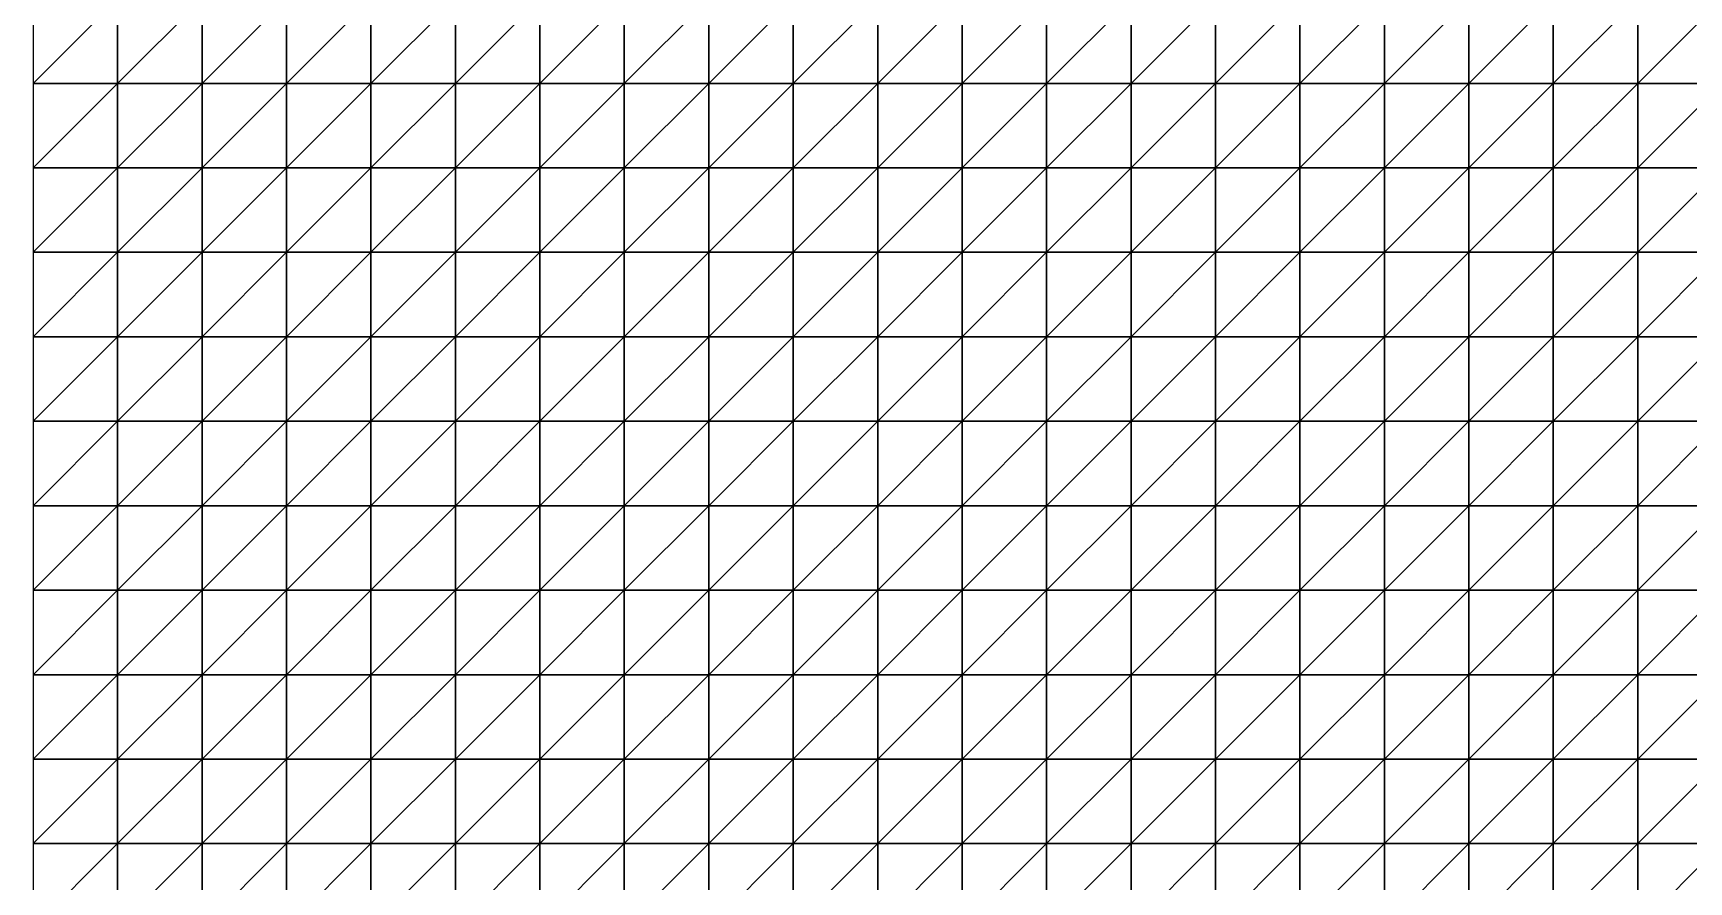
# Model space of a CAD drawing. Header units: metres. Extents: x 351000 to 353000, y 7455000 to 7457000.
# Drawn here: x 351000 to 351490.1, y 7456238.7 to 7456489.9 of the extents above; entities that cross this region are included whole.
import ezdxf

# ---------------------------------------------------------------- set-up
doc = ezdxf.new("R2010")
doc.units = ezdxf.units.M

msp = doc.modelspace()

# ---------------------------------------------------------------- linework, layer by layer
at = {"layer": 'TOP_OF_HYPOGENE_TOH'}
for points in [[(351000, 7456475, 1142.33), (351025, 7456475, 1148.29), (351025, 7456500, 1145.8)], [(351000, 7456475, 1142.33), (351025, 7456500, 1145.8), (351000, 7456500, 1137.16)], [(351025, 7456475, 1148.29), (351050, 7456475, 1151.83), (351050, 7456500, 1152)], [(351025, 7456475, 1148.29), (351050, 7456500, 1152), (351025, 7456500, 1145.8)], [(351050, 7456475, 1151.83), (351075, 7456475, 1153.18), (351075, 7456500, 1155.59)], [(351050, 7456475, 1151.83), (351075, 7456500, 1155.59), (351050, 7456500, 1152)], [(351075, 7456475, 1153.18), (351100, 7456475, 1152.48), (351100, 7456500, 1155.89)], [(351075, 7456475, 1153.18), (351100, 7456500, 1155.89), (351075, 7456500, 1155.59)], [(351100, 7456475, 1152.48), (351125, 7456475, 1149.67), (351125, 7456500, 1152.98)], [(351100, 7456475, 1152.48), (351125, 7456500, 1152.98), (351100, 7456500, 1155.89)], [(351125, 7456475, 1149.67), (351150, 7456475, 1144.74), (351150, 7456500, 1147.08)], [(351125, 7456475, 1149.67), (351150, 7456500, 1147.08), (351125, 7456500, 1152.98)], [(351150, 7456475, 1144.74), (351175, 7456475, 1138.19), (351175, 7456500, 1139.12)], [(351150, 7456475, 1144.74), (351175, 7456500, 1139.12), (351150, 7456500, 1147.08)], [(351175, 7456475, 1138.19), (351200, 7456475, 1131.33), (351200, 7456500, 1130.96)], [(351175, 7456475, 1138.19), (351200, 7456500, 1130.96), (351175, 7456500, 1139.12)], [(351200, 7456475, 1131.33), (351225, 7456475, 1126.11), (351225, 7456500, 1125.04)], [(351200, 7456475, 1131.33), (351225, 7456500, 1125.04), (351200, 7456500, 1130.96)], [(351225, 7456475, 1126.11), (351250, 7456475, 1124.52), (351250, 7456500, 1123.6)], [(351225, 7456475, 1126.11), (351250, 7456500, 1123.6), (351225, 7456500, 1125.04)], [(351250, 7456475, 1124.52), (351275, 7456475, 1127.61), (351275, 7456500, 1127.62)], [(351250, 7456475, 1124.52), (351275, 7456500, 1127.62), (351250, 7456500, 1123.6)], [(351275, 7456475, 1127.61), (351300, 7456475, 1134.82), (351300, 7456500, 1136.15)], [(351275, 7456475, 1127.61), (351300, 7456500, 1136.15), (351275, 7456500, 1127.62)], [(351300, 7456475, 1134.82), (351325, 7456475, 1143.81), (351325, 7456500, 1146.31)], [(351300, 7456475, 1134.82), (351325, 7456500, 1146.31), (351300, 7456500, 1136.15)], [(351325, 7456475, 1143.81), (351350, 7456475, 1151.26), (351350, 7456500, 1154.24)], [(351325, 7456475, 1143.81), (351350, 7456500, 1154.24), (351325, 7456500, 1146.31)], [(351350, 7456475, 1151.26), (351375, 7456475, 1154.2), (351375, 7456500, 1156.67)], [(351350, 7456475, 1151.26), (351375, 7456500, 1156.67), (351350, 7456500, 1154.24)], [(351375, 7456475, 1154.2), (351400, 7456475, 1151.46), (351400, 7456500, 1152.39)], [(351375, 7456475, 1154.2), (351400, 7456500, 1152.39), (351375, 7456500, 1156.67)], [(351400, 7456475, 1151.46), (351425, 7456475, 1144.38), (351425, 7456500, 1143.11)], [(351400, 7456475, 1151.46), (351425, 7456500, 1143.11), (351400, 7456500, 1152.39)], [(351425, 7456475, 1144.38), (351450, 7456475, 1136.53), (351450, 7456500, 1132.93)], [(351425, 7456475, 1144.38), (351450, 7456500, 1132.93), (351425, 7456500, 1143.11)], [(351450, 7456475, 1136.53), (351475, 7456475, 1132.32), (351475, 7456500, 1126.83)], [(351450, 7456475, 1136.53), (351475, 7456500, 1126.83), (351450, 7456500, 1132.93)], [(351475, 7456475, 1132.32), (351500, 7456475, 1135.08), (351500, 7456500, 1128.58)], [(351475, 7456475, 1132.32), (351500, 7456500, 1128.58), (351475, 7456500, 1126.83)], [(351000, 7456450, 1146.28), (351025, 7456450, 1148.36), (351025, 7456475, 1148.29)], [(351000, 7456450, 1146.28), (351025, 7456475, 1148.29), (351000, 7456475, 1142.33)], [(351025, 7456450, 1148.36), (351050, 7456450, 1148.59), (351050, 7456475, 1151.83)], [(351025, 7456450, 1148.36), (351050, 7456475, 1151.83), (351025, 7456475, 1148.29)], [(351050, 7456450, 1148.59), (351075, 7456450, 1147.7), (351075, 7456475, 1153.18)], [(351050, 7456450, 1148.59), (351075, 7456475, 1153.18), (351050, 7456475, 1151.83)], [(351075, 7456450, 1147.7), (351100, 7456450, 1146.05), (351100, 7456475, 1152.48)], [(351075, 7456450, 1147.7), (351100, 7456475, 1152.48), (351075, 7456475, 1153.18)], [(351100, 7456450, 1146.05), (351125, 7456450, 1143.53), (351125, 7456475, 1149.67)], [(351100, 7456450, 1146.05), (351125, 7456475, 1149.67), (351100, 7456475, 1152.48)], [(351125, 7456450, 1143.53), (351150, 7456450, 1139.85), (351150, 7456475, 1144.74)], [(351125, 7456450, 1143.53), (351150, 7456475, 1144.74), (351125, 7456475, 1149.67)], [(351150, 7456450, 1139.85), (351175, 7456450, 1134.98), (351175, 7456475, 1138.19)], [(351150, 7456450, 1139.85), (351175, 7456475, 1138.19), (351150, 7456475, 1144.74)], [(351175, 7456450, 1134.98), (351200, 7456450, 1129.66), (351200, 7456475, 1131.33)], [(351175, 7456450, 1134.98), (351200, 7456475, 1131.33), (351175, 7456475, 1138.19)], [(351200, 7456450, 1129.66), (351225, 7456450, 1125.4), (351225, 7456475, 1126.11)], [(351200, 7456450, 1129.66), (351225, 7456475, 1126.11), (351200, 7456475, 1131.33)], [(351225, 7456450, 1125.4), (351250, 7456450, 1123.99), (351250, 7456475, 1124.52)], [(351225, 7456450, 1125.4), (351250, 7456475, 1124.52), (351225, 7456475, 1126.11)], [(351250, 7456450, 1123.99), (351275, 7456450, 1126.66), (351275, 7456475, 1127.61)], [(351250, 7456450, 1123.99), (351275, 7456475, 1127.61), (351250, 7456475, 1124.52)], [(351275, 7456450, 1126.66), (351300, 7456450, 1133.27), (351300, 7456475, 1134.82)], [(351275, 7456450, 1126.66), (351300, 7456475, 1134.82), (351275, 7456475, 1127.61)], [(351300, 7456450, 1133.27), (351325, 7456450, 1142.08), (351325, 7456475, 1143.81)], [(351300, 7456450, 1133.27), (351325, 7456475, 1143.81), (351300, 7456475, 1134.82)], [(351325, 7456450, 1142.08), (351350, 7456450, 1150.23), (351350, 7456475, 1151.26)], [(351325, 7456450, 1142.08), (351350, 7456475, 1151.26), (351325, 7456475, 1143.81)], [(351350, 7456450, 1150.23), (351375, 7456450, 1154.98), (351375, 7456475, 1154.2)], [(351350, 7456450, 1150.23), (351375, 7456475, 1154.2), (351350, 7456475, 1151.26)], [(351375, 7456450, 1154.98), (351400, 7456450, 1154.91), (351400, 7456475, 1151.46)], [(351375, 7456450, 1154.98), (351400, 7456475, 1151.46), (351375, 7456475, 1154.2)], [(351400, 7456450, 1154.91), (351425, 7456450, 1150.85), (351425, 7456475, 1144.38)], [(351400, 7456450, 1154.91), (351425, 7456475, 1144.38), (351400, 7456475, 1151.46)], [(351425, 7456450, 1150.85), (351450, 7456450, 1145.63), (351450, 7456475, 1136.53)], [(351425, 7456450, 1150.85), (351450, 7456475, 1136.53), (351425, 7456475, 1144.38)], [(351450, 7456450, 1145.63), (351475, 7456450, 1142.95), (351475, 7456475, 1132.32)], [(351450, 7456450, 1145.63), (351475, 7456475, 1132.32), (351450, 7456475, 1136.53)], [(351475, 7456450, 1142.95), (351500, 7456450, 1145.73), (351500, 7456475, 1135.08)], [(351475, 7456450, 1142.95), (351500, 7456475, 1135.08), (351475, 7456475, 1132.32)], [(351000, 7456425, 1148.87), (351025, 7456425, 1147.17), (351025, 7456450, 1148.36)], [(351000, 7456425, 1148.87), (351025, 7456450, 1148.36), (351000, 7456450, 1146.28)], [(351025, 7456425, 1147.17), (351050, 7456425, 1144.41), (351050, 7456450, 1148.59)], [(351025, 7456425, 1147.17), (351050, 7456450, 1148.59), (351025, 7456450, 1148.36)], [(351050, 7456425, 1144.41), (351075, 7456425, 1141.62), (351075, 7456450, 1147.7)], [(351050, 7456425, 1144.41), (351075, 7456450, 1147.7), (351050, 7456450, 1148.59)], [(351075, 7456425, 1141.62), (351100, 7456425, 1139.31), (351100, 7456450, 1146.05)], [(351075, 7456425, 1141.62), (351100, 7456450, 1146.05), (351075, 7456450, 1147.7)], [(351100, 7456425, 1139.31), (351125, 7456425, 1137.26), (351125, 7456450, 1143.53)], [(351100, 7456425, 1139.31), (351125, 7456450, 1143.53), (351100, 7456450, 1146.05)], [(351125, 7456425, 1137.26), (351150, 7456425, 1134.85), (351150, 7456450, 1139.85)], [(351125, 7456425, 1137.26), (351150, 7456450, 1139.85), (351125, 7456450, 1143.53)], [(351150, 7456425, 1134.85), (351175, 7456425, 1131.6), (351175, 7456450, 1134.98)], [(351150, 7456425, 1134.85), (351175, 7456450, 1134.98), (351150, 7456450, 1139.85)], [(351175, 7456425, 1131.6), (351200, 7456425, 1127.76), (351200, 7456450, 1129.66)], [(351175, 7456425, 1131.6), (351200, 7456450, 1129.66), (351175, 7456450, 1134.98)], [(351200, 7456425, 1127.76), (351225, 7456425, 1124.47), (351225, 7456450, 1125.4)], [(351200, 7456425, 1127.76), (351225, 7456450, 1125.4), (351200, 7456450, 1129.66)], [(351225, 7456425, 1124.47), (351250, 7456425, 1123.39), (351250, 7456450, 1123.99)], [(351225, 7456425, 1124.47), (351250, 7456450, 1123.99), (351225, 7456450, 1125.4)], [(351250, 7456425, 1123.39), (351275, 7456425, 1125.93), (351275, 7456450, 1126.66)], [(351250, 7456425, 1123.39), (351275, 7456450, 1126.66), (351250, 7456450, 1123.99)], [(351275, 7456425, 1125.93), (351300, 7456425, 1132.37), (351300, 7456450, 1133.27)], [(351275, 7456425, 1125.93), (351300, 7456450, 1133.27), (351275, 7456450, 1126.66)], [(351300, 7456425, 1132.37), (351325, 7456425, 1141.48), (351325, 7456450, 1142.08)], [(351300, 7456425, 1132.37), (351325, 7456450, 1142.08), (351300, 7456450, 1133.27)], [(351325, 7456425, 1141.48), (351350, 7456425, 1150.83), (351350, 7456450, 1150.23)], [(351325, 7456425, 1141.48), (351350, 7456450, 1150.23), (351325, 7456450, 1142.08)], [(351350, 7456425, 1150.83), (351375, 7456425, 1157.73), (351375, 7456450, 1154.98)], [(351350, 7456425, 1150.83), (351375, 7456450, 1154.98), (351350, 7456450, 1150.23)], [(351375, 7456425, 1157.73), (351400, 7456425, 1160.51), (351400, 7456450, 1154.91)], [(351375, 7456425, 1157.73), (351400, 7456450, 1154.91), (351375, 7456450, 1154.98)], [(351400, 7456425, 1160.51), (351425, 7456425, 1159.35), (351425, 7456450, 1150.85)], [(351400, 7456425, 1160.51), (351425, 7456450, 1150.85), (351400, 7456450, 1154.91)], [(351425, 7456425, 1159.35), (351450, 7456425, 1156.31), (351450, 7456450, 1145.63)], [(351425, 7456425, 1159.35), (351450, 7456450, 1145.63), (351425, 7456450, 1150.85)], [(351450, 7456425, 1156.31), (351475, 7456425, 1154.44), (351475, 7456450, 1142.95)], [(351450, 7456425, 1156.31), (351475, 7456450, 1142.95), (351450, 7456450, 1145.63)], [(351475, 7456425, 1154.44), (351500, 7456425, 1156.29), (351500, 7456450, 1145.73)], [(351475, 7456425, 1154.44), (351500, 7456450, 1145.73), (351475, 7456450, 1142.95)], [(351000, 7456400, 1150.01), (351025, 7456400, 1145.64), (351025, 7456425, 1147.17)], [(351000, 7456400, 1150.01), (351025, 7456425, 1147.17), (351000, 7456425, 1148.87)], [(351025, 7456400, 1145.64), (351050, 7456400, 1140.92), (351050, 7456425, 1144.41)], [(351025, 7456400, 1145.64), (351050, 7456425, 1144.41), (351025, 7456425, 1147.17)], [(351050, 7456400, 1140.92), (351075, 7456400, 1137.06), (351075, 7456425, 1141.62)], [(351050, 7456400, 1140.92), (351075, 7456425, 1141.62), (351050, 7456425, 1144.41)], [(351075, 7456400, 1137.06), (351100, 7456400, 1134.57), (351100, 7456425, 1139.31)], [(351075, 7456400, 1137.06), (351100, 7456425, 1139.31), (351075, 7456425, 1141.62)], [(351100, 7456400, 1134.57), (351125, 7456400, 1133.12), (351125, 7456425, 1137.26)], [(351100, 7456400, 1134.57), (351125, 7456425, 1137.26), (351100, 7456425, 1139.31)], [(351125, 7456400, 1133.12), (351150, 7456400, 1131.85), (351150, 7456425, 1134.85)], [(351125, 7456400, 1133.12), (351150, 7456425, 1134.85), (351125, 7456425, 1137.26)], [(351150, 7456400, 1131.85), (351175, 7456400, 1129.97), (351175, 7456425, 1131.6)], [(351150, 7456400, 1131.85), (351175, 7456425, 1131.6), (351150, 7456425, 1134.85)], [(351175, 7456400, 1129.97), (351200, 7456400, 1127.37), (351200, 7456425, 1127.76)], [(351175, 7456400, 1129.97), (351200, 7456425, 1127.76), (351175, 7456425, 1131.6)], [(351200, 7456400, 1127.37), (351225, 7456400, 1124.89), (351225, 7456425, 1124.47)], [(351200, 7456400, 1127.37), (351225, 7456425, 1124.47), (351200, 7456425, 1127.76)], [(351225, 7456400, 1124.89), (351250, 7456400, 1124.1), (351250, 7456425, 1123.39)], [(351225, 7456400, 1124.89), (351250, 7456425, 1123.39), (351225, 7456425, 1124.47)], [(351250, 7456400, 1124.1), (351275, 7456400, 1126.49), (351275, 7456425, 1125.93)], [(351250, 7456400, 1124.1), (351275, 7456425, 1125.93), (351250, 7456425, 1123.39)], [(351275, 7456400, 1126.49), (351300, 7456400, 1132.69), (351300, 7456425, 1132.37)], [(351275, 7456400, 1126.49), (351300, 7456425, 1132.37), (351275, 7456425, 1125.93)], [(351300, 7456400, 1132.69), (351325, 7456400, 1141.88), (351325, 7456425, 1141.48)], [(351300, 7456400, 1132.69), (351325, 7456425, 1141.48), (351300, 7456425, 1132.37)], [(351325, 7456400, 1141.88), (351350, 7456400, 1151.95), (351350, 7456425, 1150.83)], [(351325, 7456400, 1141.88), (351350, 7456425, 1150.83), (351325, 7456425, 1141.48)], [(351350, 7456400, 1151.95), (351375, 7456400, 1160.3), (351375, 7456425, 1157.73)], [(351350, 7456400, 1151.95), (351375, 7456425, 1157.73), (351350, 7456425, 1150.83)], [(351375, 7456400, 1160.3), (351400, 7456400, 1165.01), (351400, 7456425, 1160.51)], [(351375, 7456400, 1160.3), (351400, 7456425, 1160.51), (351375, 7456425, 1157.73)], [(351400, 7456400, 1165.01), (351425, 7456400, 1165.71), (351425, 7456425, 1159.35)], [(351400, 7456400, 1165.01), (351425, 7456425, 1159.35), (351400, 7456425, 1160.51)], [(351425, 7456400, 1165.71), (351450, 7456400, 1163.81), (351450, 7456425, 1156.31)], [(351425, 7456400, 1165.71), (351450, 7456425, 1156.31), (351425, 7456425, 1159.35)], [(351450, 7456400, 1163.81), (351475, 7456400, 1161.83), (351475, 7456425, 1154.44)], [(351450, 7456400, 1163.81), (351475, 7456425, 1154.44), (351450, 7456425, 1156.31)], [(351475, 7456400, 1161.83), (351500, 7456400, 1162.16), (351500, 7456425, 1156.29)], [(351475, 7456400, 1161.83), (351500, 7456425, 1156.29), (351475, 7456425, 1154.44)], [(351000, 7456375, 1149.26), (351025, 7456375, 1143.76), (351025, 7456400, 1145.64)], [(351000, 7456375, 1149.26), (351025, 7456400, 1145.64), (351000, 7456400, 1150.01)], [(351025, 7456375, 1143.76), (351050, 7456375, 1138.42), (351050, 7456400, 1140.92)], [(351025, 7456375, 1143.76), (351050, 7456400, 1140.92), (351025, 7456400, 1145.64)], [(351050, 7456375, 1138.42), (351075, 7456375, 1134.42), (351075, 7456400, 1137.06)], [(351050, 7456375, 1138.42), (351075, 7456400, 1137.06), (351050, 7456400, 1140.92)], [(351075, 7456375, 1134.42), (351100, 7456375, 1132.22), (351100, 7456400, 1134.57)], [(351075, 7456375, 1134.42), (351100, 7456400, 1134.57), (351075, 7456400, 1137.06)], [(351100, 7456375, 1132.22), (351125, 7456375, 1131.46), (351125, 7456400, 1133.12)], [(351100, 7456375, 1132.22), (351125, 7456400, 1133.12), (351100, 7456400, 1134.57)], [(351125, 7456375, 1131.46), (351150, 7456375, 1131.19), (351150, 7456400, 1131.85)], [(351125, 7456375, 1131.46), (351150, 7456400, 1131.85), (351125, 7456400, 1133.12)], [(351150, 7456375, 1131.19), (351175, 7456375, 1130.48), (351175, 7456400, 1129.97)], [(351150, 7456375, 1131.19), (351175, 7456400, 1129.97), (351150, 7456400, 1131.85)], [(351175, 7456375, 1130.48), (351200, 7456375, 1128.99), (351200, 7456400, 1127.37)], [(351175, 7456375, 1130.48), (351200, 7456400, 1127.37), (351175, 7456400, 1129.97)], [(351200, 7456375, 1128.99), (351225, 7456375, 1127.33), (351225, 7456400, 1124.89)], [(351200, 7456375, 1128.99), (351225, 7456400, 1124.89), (351200, 7456400, 1127.37)], [(351225, 7456375, 1127.33), (351250, 7456375, 1126.88), (351250, 7456400, 1124.1)], [(351225, 7456375, 1127.33), (351250, 7456400, 1124.1), (351225, 7456400, 1124.89)], [(351250, 7456375, 1126.88), (351275, 7456375, 1129.11), (351275, 7456400, 1126.49)], [(351250, 7456375, 1126.88), (351275, 7456400, 1126.49), (351250, 7456400, 1124.1)], [(351275, 7456375, 1129.11), (351300, 7456375, 1134.78), (351300, 7456400, 1132.69)], [(351275, 7456375, 1129.11), (351300, 7456400, 1132.69), (351275, 7456400, 1126.49)], [(351300, 7456375, 1134.78), (351325, 7456375, 1143.35), (351325, 7456400, 1141.88)], [(351300, 7456375, 1134.78), (351325, 7456400, 1141.88), (351300, 7456400, 1132.69)], [(351325, 7456375, 1143.35), (351350, 7456375, 1153.02), (351350, 7456400, 1151.95)], [(351325, 7456375, 1143.35), (351350, 7456400, 1151.95), (351325, 7456400, 1141.88)], [(351350, 7456375, 1153.02), (351375, 7456375, 1161.34), (351375, 7456400, 1160.3)], [(351350, 7456375, 1153.02), (351375, 7456400, 1160.3), (351350, 7456400, 1151.95)], [(351375, 7456375, 1161.34), (351400, 7456375, 1166.29), (351400, 7456400, 1165.01)], [(351375, 7456375, 1161.34), (351400, 7456400, 1165.01), (351375, 7456400, 1160.3)], [(351400, 7456375, 1166.29), (351425, 7456375, 1167.21), (351425, 7456400, 1165.71)], [(351400, 7456375, 1166.29), (351425, 7456400, 1165.71), (351400, 7456400, 1165.01)], [(351425, 7456375, 1167.21), (351450, 7456375, 1165.09), (351450, 7456400, 1163.81)], [(351425, 7456375, 1167.21), (351450, 7456400, 1163.81), (351425, 7456400, 1165.71)], [(351450, 7456375, 1165.09), (351475, 7456375, 1162.17), (351475, 7456400, 1161.83)], [(351450, 7456375, 1165.09), (351475, 7456400, 1161.83), (351450, 7456400, 1163.81)], [(351475, 7456375, 1162.17), (351500, 7456375, 1160.76), (351500, 7456400, 1162.16)], [(351475, 7456375, 1162.17), (351500, 7456400, 1162.16), (351475, 7456400, 1161.83)], [(351000, 7456350, 1146.08), (351025, 7456350, 1140.89), (351025, 7456375, 1143.76)], [(351000, 7456350, 1146.08), (351025, 7456375, 1143.76), (351000, 7456375, 1149.26)], [(351025, 7456350, 1140.89), (351050, 7456350, 1136.06), (351050, 7456375, 1138.42)], [(351025, 7456350, 1140.89), (351050, 7456375, 1138.42), (351025, 7456375, 1143.76)], [(351050, 7456350, 1136.06), (351075, 7456350, 1132.61), (351075, 7456375, 1134.42)], [(351050, 7456350, 1136.06), (351075, 7456375, 1134.42), (351050, 7456375, 1138.42)], [(351075, 7456350, 1132.61), (351100, 7456350, 1130.98), (351100, 7456375, 1132.22)], [(351075, 7456350, 1132.61), (351100, 7456375, 1132.22), (351075, 7456375, 1134.42)], [(351100, 7456350, 1130.98), (351125, 7456350, 1130.9), (351125, 7456375, 1131.46)], [(351100, 7456350, 1130.98), (351125, 7456375, 1131.46), (351100, 7456375, 1132.22)], [(351125, 7456350, 1130.9), (351150, 7456350, 1131.55), (351150, 7456375, 1131.19)], [(351125, 7456350, 1130.9), (351150, 7456375, 1131.19), (351125, 7456375, 1131.46)], [(351150, 7456350, 1131.55), (351175, 7456350, 1132.04), (351175, 7456375, 1130.48)], [(351150, 7456350, 1131.55), (351175, 7456375, 1130.48), (351150, 7456375, 1131.19)], [(351175, 7456350, 1132.04), (351200, 7456350, 1131.92), (351200, 7456375, 1128.99)], [(351175, 7456350, 1132.04), (351200, 7456375, 1128.99), (351175, 7456375, 1130.48)], [(351200, 7456350, 1131.92), (351225, 7456350, 1131.52), (351225, 7456375, 1127.33)], [(351200, 7456350, 1131.92), (351225, 7456375, 1127.33), (351200, 7456375, 1128.99)], [(351225, 7456350, 1131.52), (351250, 7456350, 1131.88), (351250, 7456375, 1126.88)], [(351225, 7456350, 1131.52), (351250, 7456375, 1126.88), (351225, 7456375, 1127.33)], [(351250, 7456350, 1131.88), (351275, 7456350, 1134.23), (351275, 7456375, 1129.11)], [(351250, 7456350, 1131.88), (351275, 7456375, 1129.11), (351250, 7456375, 1126.88)], [(351275, 7456350, 1134.23), (351300, 7456350, 1139.23), (351300, 7456375, 1134.78)], [(351275, 7456350, 1134.23), (351300, 7456375, 1134.78), (351275, 7456375, 1129.11)], [(351300, 7456350, 1139.23), (351325, 7456350, 1146.48), (351325, 7456375, 1143.35)], [(351300, 7456350, 1139.23), (351325, 7456375, 1143.35), (351300, 7456375, 1134.78)], [(351325, 7456350, 1146.48), (351350, 7456350, 1154.47), (351350, 7456375, 1153.02)], [(351325, 7456350, 1146.48), (351350, 7456375, 1153.02), (351325, 7456375, 1143.35)], [(351350, 7456350, 1154.47), (351375, 7456350, 1161.06), (351375, 7456375, 1161.34)], [(351350, 7456350, 1154.47), (351375, 7456375, 1161.34), (351350, 7456375, 1153.02)], [(351375, 7456350, 1161.06), (351400, 7456350, 1164.39), (351400, 7456375, 1166.29)], [(351375, 7456350, 1161.06), (351400, 7456375, 1166.29), (351375, 7456375, 1161.34)], [(351400, 7456350, 1164.39), (351425, 7456350, 1163.8), (351425, 7456375, 1167.21)], [(351400, 7456350, 1164.39), (351425, 7456375, 1167.21), (351400, 7456375, 1166.29)], [(351425, 7456350, 1163.8), (351450, 7456350, 1160.17), (351450, 7456375, 1165.09)], [(351425, 7456350, 1163.8), (351450, 7456375, 1165.09), (351425, 7456375, 1167.21)], [(351450, 7456350, 1160.17), (351475, 7456350, 1155.64), (351475, 7456375, 1162.17)], [(351450, 7456350, 1160.17), (351475, 7456375, 1162.17), (351450, 7456375, 1165.09)], [(351475, 7456350, 1155.64), (351500, 7456350, 1152.56), (351500, 7456375, 1160.76)], [(351475, 7456350, 1155.64), (351500, 7456375, 1160.76), (351475, 7456375, 1162.17)], [(351000, 7456325, 1140.76), (351025, 7456325, 1136.92), (351025, 7456350, 1140.89)], [(351000, 7456325, 1140.76), (351025, 7456350, 1140.89), (351000, 7456350, 1146.08)], [(351025, 7456325, 1136.92), (351050, 7456325, 1133.25), (351050, 7456350, 1136.06)], [(351025, 7456325, 1136.92), (351050, 7456350, 1136.06), (351025, 7456350, 1140.89)], [(351050, 7456325, 1133.25), (351075, 7456325, 1130.59), (351075, 7456350, 1132.61)], [(351050, 7456325, 1133.25), (351075, 7456350, 1132.61), (351050, 7456350, 1136.06)], [(351075, 7456325, 1130.59), (351100, 7456325, 1129.45), (351100, 7456350, 1130.98)], [(351075, 7456325, 1130.59), (351100, 7456350, 1130.98), (351075, 7456350, 1132.61)], [(351100, 7456325, 1129.45), (351125, 7456325, 1129.86), (351125, 7456350, 1130.9)], [(351100, 7456325, 1129.45), (351125, 7456350, 1130.9), (351100, 7456350, 1130.98)], [(351125, 7456325, 1129.86), (351150, 7456325, 1131.35), (351150, 7456350, 1131.55)], [(351125, 7456325, 1129.86), (351150, 7456350, 1131.55), (351125, 7456350, 1130.9)], [(351150, 7456325, 1131.35), (351175, 7456325, 1133.26), (351175, 7456350, 1132.04)], [(351150, 7456325, 1131.35), (351175, 7456350, 1132.04), (351150, 7456350, 1131.55)], [(351175, 7456325, 1133.26), (351200, 7456325, 1135.05), (351200, 7456350, 1131.92)], [(351175, 7456325, 1133.26), (351200, 7456350, 1131.92), (351175, 7456350, 1132.04)], [(351200, 7456325, 1135.05), (351225, 7456325, 1136.69), (351225, 7456350, 1131.52)], [(351200, 7456325, 1135.05), (351225, 7456350, 1131.52), (351200, 7456350, 1131.92)], [(351225, 7456325, 1136.69), (351250, 7456325, 1138.71), (351250, 7456350, 1131.88)], [(351225, 7456325, 1136.69), (351250, 7456350, 1131.88), (351225, 7456350, 1131.52)], [(351250, 7456325, 1138.71), (351275, 7456325, 1141.79), (351275, 7456350, 1134.23)], [(351250, 7456325, 1138.71), (351275, 7456350, 1134.23), (351250, 7456350, 1131.88)], [(351275, 7456325, 1141.79), (351300, 7456325, 1146.29), (351300, 7456350, 1139.23)], [(351275, 7456325, 1141.79), (351300, 7456350, 1139.23), (351275, 7456350, 1134.23)], [(351300, 7456325, 1146.29), (351325, 7456325, 1151.79), (351325, 7456350, 1146.48)], [(351300, 7456325, 1146.29), (351325, 7456350, 1146.48), (351300, 7456350, 1139.23)], [(351325, 7456325, 1151.79), (351350, 7456325, 1157.09), (351350, 7456350, 1154.47)], [(351325, 7456325, 1151.79), (351350, 7456350, 1154.47), (351325, 7456350, 1146.48)], [(351350, 7456325, 1157.09), (351375, 7456325, 1160.54), (351375, 7456350, 1161.06)], [(351350, 7456325, 1157.09), (351375, 7456350, 1161.06), (351350, 7456350, 1154.47)], [(351375, 7456325, 1160.54), (351400, 7456325, 1160.74), (351400, 7456350, 1164.39)], [(351375, 7456325, 1160.54), (351400, 7456350, 1164.39), (351375, 7456350, 1161.06)], [(351400, 7456325, 1160.74), (351425, 7456325, 1157.34), (351425, 7456350, 1163.8)], [(351400, 7456325, 1160.74), (351425, 7456350, 1163.8), (351400, 7456350, 1164.39)], [(351425, 7456325, 1157.34), (351450, 7456325, 1151.34), (351450, 7456350, 1160.17)], [(351425, 7456325, 1157.34), (351450, 7456350, 1160.17), (351425, 7456350, 1163.8)], [(351450, 7456325, 1151.34), (351475, 7456325, 1144.91), (351475, 7456350, 1155.64)], [(351450, 7456325, 1151.34), (351475, 7456350, 1155.64), (351450, 7456350, 1160.17)], [(351475, 7456325, 1144.91), (351500, 7456325, 1140.47), (351500, 7456350, 1152.56)], [(351475, 7456325, 1144.91), (351500, 7456350, 1152.56), (351475, 7456350, 1155.64)], [(351000, 7456300, 1135.2), (351025, 7456300, 1133.3), (351025, 7456325, 1136.92)], [(351000, 7456300, 1135.2), (351025, 7456325, 1136.92), (351000, 7456325, 1140.76)], [(351025, 7456300, 1133.3), (351050, 7456300, 1130.95), (351050, 7456325, 1133.25)], [(351025, 7456300, 1133.3), (351050, 7456325, 1133.25), (351025, 7456325, 1136.92)], [(351050, 7456300, 1130.95), (351075, 7456300, 1128.84), (351075, 7456325, 1130.59)], [(351050, 7456300, 1130.95), (351075, 7456325, 1130.59), (351050, 7456325, 1133.25)], [(351075, 7456300, 1128.84), (351100, 7456300, 1127.73), (351100, 7456325, 1129.45)], [(351075, 7456300, 1128.84), (351100, 7456325, 1129.45), (351075, 7456325, 1130.59)], [(351100, 7456300, 1127.73), (351125, 7456300, 1128.15), (351125, 7456325, 1129.86)], [(351100, 7456300, 1127.73), (351125, 7456325, 1129.86), (351100, 7456325, 1129.45)], [(351125, 7456300, 1128.15), (351150, 7456300, 1130.22), (351150, 7456325, 1131.35)], [(351125, 7456300, 1128.15), (351150, 7456325, 1131.35), (351125, 7456325, 1129.86)], [(351150, 7456300, 1130.22), (351175, 7456300, 1133.61), (351175, 7456325, 1133.26)], [(351150, 7456300, 1130.22), (351175, 7456325, 1133.26), (351150, 7456325, 1131.35)], [(351175, 7456300, 1133.61), (351200, 7456300, 1137.73), (351200, 7456325, 1135.05)], [(351175, 7456300, 1133.61), (351200, 7456325, 1135.05), (351175, 7456325, 1133.26)], [(351200, 7456300, 1137.73), (351225, 7456300, 1142.12), (351225, 7456325, 1136.69)], [(351200, 7456300, 1137.73), (351225, 7456325, 1136.69), (351200, 7456325, 1135.05)], [(351225, 7456300, 1142.12), (351250, 7456300, 1144.25), (351250, 7456325, 1138.71)], [(351225, 7456300, 1142.12), (351250, 7456325, 1138.71), (351225, 7456325, 1136.69)], [(351250, 7456300, 1144.25), (351275, 7456300, 1147.73), (351275, 7456325, 1141.79)], [(351250, 7456300, 1144.25), (351275, 7456325, 1141.79), (351250, 7456325, 1138.71)], [(351275, 7456300, 1147.73), (351300, 7456300, 1153.92), (351300, 7456325, 1146.29)], [(351275, 7456300, 1147.73), (351300, 7456325, 1146.29), (351275, 7456325, 1141.79)], [(351300, 7456300, 1153.92), (351325, 7456300, 1158.64), (351325, 7456325, 1151.79)], [(351300, 7456300, 1153.92), (351325, 7456325, 1151.79), (351300, 7456325, 1146.29)], [(351325, 7456300, 1158.64), (351350, 7456300, 1160.65), (351350, 7456325, 1157.09)], [(351325, 7456300, 1158.64), (351350, 7456325, 1157.09), (351325, 7456325, 1151.79)], [(351350, 7456300, 1160.65), (351375, 7456300, 1160.15), (351375, 7456325, 1160.54)], [(351350, 7456300, 1160.65), (351375, 7456325, 1160.54), (351350, 7456325, 1157.09)], [(351375, 7456300, 1160.15), (351400, 7456300, 1156.46), (351400, 7456325, 1160.74)], [(351375, 7456300, 1160.15), (351400, 7456325, 1160.74), (351375, 7456325, 1160.54)], [(351400, 7456300, 1156.46), (351425, 7456300, 1149.73), (351425, 7456325, 1157.34)], [(351400, 7456300, 1156.46), (351425, 7456325, 1157.34), (351400, 7456325, 1160.74)], [(351425, 7456300, 1149.73), (351450, 7456300, 1141.25), (351450, 7456325, 1151.34)], [(351425, 7456300, 1149.73), (351450, 7456325, 1151.34), (351425, 7456325, 1157.34)], [(351450, 7456300, 1141.25), (351475, 7456300, 1133.26), (351475, 7456325, 1144.91)], [(351450, 7456300, 1141.25), (351475, 7456325, 1144.91), (351450, 7456325, 1151.34)], [(351475, 7456300, 1133.26), (351500, 7456300, 1128.11), (351500, 7456325, 1140.47)], [(351475, 7456300, 1133.26), (351500, 7456325, 1140.47), (351475, 7456325, 1144.91)], [(351000, 7456275, 1132.51), (351025, 7456275, 1132.87), (351025, 7456300, 1133.3)], [(351000, 7456275, 1132.51), (351025, 7456300, 1133.3), (351000, 7456300, 1135.2)], [(351025, 7456275, 1132.87), (351050, 7456275, 1131.64), (351050, 7456300, 1130.95)], [(351025, 7456275, 1132.87), (351050, 7456300, 1130.95), (351025, 7456300, 1133.3)], [(351050, 7456275, 1131.64), (351075, 7456275, 1129.5), (351075, 7456300, 1128.84)], [(351050, 7456275, 1131.64), (351075, 7456300, 1128.84), (351050, 7456300, 1130.95)], [(351075, 7456275, 1129.5), (351100, 7456275, 1127.62), (351100, 7456300, 1127.73)], [(351075, 7456275, 1129.5), (351100, 7456300, 1127.73), (351075, 7456300, 1128.84)], [(351100, 7456275, 1127.62), (351125, 7456275, 1127.25), (351125, 7456300, 1128.15)], [(351100, 7456275, 1127.62), (351125, 7456300, 1128.15), (351100, 7456300, 1127.73)], [(351125, 7456275, 1127.25), (351150, 7456275, 1129.25), (351150, 7456300, 1130.22)], [(351125, 7456275, 1127.25), (351150, 7456300, 1130.22), (351125, 7456300, 1128.15)], [(351150, 7456275, 1129.25), (351175, 7456275, 1132.98), (351175, 7456300, 1133.61)], [(351150, 7456275, 1129.25), (351175, 7456300, 1133.61), (351150, 7456300, 1130.22)], [(351175, 7456275, 1132.98), (351200, 7456275, 1137.1), (351200, 7456300, 1137.73)], [(351175, 7456275, 1132.98), (351200, 7456300, 1137.73), (351175, 7456300, 1133.61)], [(351200, 7456275, 1137.1), (351225, 7456275, 1141.87), (351225, 7456300, 1142.12)], [(351200, 7456275, 1137.1), (351225, 7456300, 1142.12), (351200, 7456300, 1137.73)], [(351225, 7456275, 1141.87), (351250, 7456275, 1147.34), (351250, 7456300, 1144.25)], [(351225, 7456275, 1141.87), (351250, 7456300, 1144.25), (351225, 7456300, 1142.12)], [(351250, 7456275, 1147.34), (351275, 7456275, 1153.7), (351275, 7456300, 1147.73)], [(351250, 7456275, 1147.34), (351275, 7456300, 1147.73), (351250, 7456300, 1144.25)], [(351275, 7456275, 1153.7), (351300, 7456275, 1160.95), (351300, 7456300, 1153.92)], [(351275, 7456275, 1153.7), (351300, 7456300, 1153.92), (351275, 7456300, 1147.73)], [(351300, 7456275, 1160.95), (351325, 7456275, 1164.86), (351325, 7456300, 1158.64)], [(351300, 7456275, 1160.95), (351325, 7456300, 1158.64), (351300, 7456300, 1153.92)], [(351325, 7456275, 1164.86), (351350, 7456275, 1163.26), (351350, 7456300, 1160.65)], [(351325, 7456275, 1164.86), (351350, 7456300, 1160.65), (351325, 7456300, 1158.64)], [(351350, 7456275, 1163.26), (351375, 7456275, 1158.66), (351375, 7456300, 1160.15)], [(351350, 7456275, 1163.26), (351375, 7456300, 1160.15), (351350, 7456300, 1160.65)], [(351375, 7456275, 1158.66), (351400, 7456275, 1151.2), (351400, 7456300, 1156.46)], [(351375, 7456275, 1158.66), (351400, 7456300, 1156.46), (351375, 7456300, 1160.15)], [(351400, 7456275, 1151.2), (351425, 7456275, 1141.67), (351425, 7456300, 1149.73)], [(351400, 7456275, 1151.2), (351425, 7456300, 1149.73), (351400, 7456300, 1156.46)], [(351425, 7456275, 1141.67), (351450, 7456275, 1131.6), (351450, 7456300, 1141.25)], [(351425, 7456275, 1141.67), (351450, 7456300, 1141.25), (351425, 7456300, 1149.73)], [(351450, 7456275, 1131.6), (351475, 7456275, 1123.14), (351475, 7456300, 1133.26)], [(351450, 7456275, 1131.6), (351475, 7456300, 1133.26), (351450, 7456300, 1141.25)], [(351475, 7456275, 1123.14), (351500, 7456275, 1118.38), (351500, 7456300, 1128.11)], [(351475, 7456275, 1123.14), (351500, 7456300, 1128.11), (351475, 7456300, 1133.26)], [(351000, 7456250, 1135.46), (351025, 7456250, 1136.29), (351025, 7456275, 1132.87)], [(351000, 7456250, 1135.46), (351025, 7456275, 1132.87), (351000, 7456275, 1132.51)], [(351025, 7456250, 1136.29), (351050, 7456250, 1133.66), (351050, 7456275, 1131.64)], [(351025, 7456250, 1136.29), (351050, 7456275, 1131.64), (351025, 7456275, 1132.87)], [(351050, 7456250, 1133.66), (351075, 7456250, 1129.17), (351075, 7456275, 1129.5)], [(351050, 7456250, 1133.66), (351075, 7456275, 1129.5), (351050, 7456275, 1131.64)], [(351075, 7456250, 1129.17), (351100, 7456250, 1124.48), (351100, 7456275, 1127.62)], [(351075, 7456250, 1129.17), (351100, 7456275, 1127.62), (351075, 7456275, 1129.5)], [(351100, 7456250, 1124.48), (351125, 7456250, 1121.5), (351125, 7456275, 1127.25)], [(351100, 7456250, 1124.48), (351125, 7456275, 1127.25), (351100, 7456275, 1127.62)], [(351125, 7456250, 1121.5), (351150, 7456250, 1121.65), (351150, 7456275, 1129.25)], [(351125, 7456250, 1121.5), (351150, 7456275, 1129.25), (351125, 7456275, 1127.25)], [(351150, 7456250, 1121.65), (351175, 7456250, 1125.35), (351175, 7456275, 1132.98)], [(351150, 7456250, 1121.65), (351175, 7456275, 1132.98), (351150, 7456275, 1129.25)], [(351175, 7456250, 1125.35), (351200, 7456250, 1132.02), (351200, 7456275, 1137.1)], [(351175, 7456250, 1125.35), (351200, 7456275, 1137.1), (351175, 7456275, 1132.98)], [(351200, 7456250, 1132.02), (351225, 7456250, 1140.49), (351225, 7456275, 1141.87)], [(351200, 7456250, 1132.02), (351225, 7456275, 1141.87), (351200, 7456275, 1137.1)], [(351225, 7456250, 1140.49), (351250, 7456250, 1149.51), (351250, 7456275, 1147.34)], [(351225, 7456250, 1140.49), (351250, 7456275, 1147.34), (351225, 7456275, 1141.87)], [(351250, 7456250, 1149.51), (351275, 7456250, 1158.1), (351275, 7456275, 1153.7)], [(351250, 7456250, 1149.51), (351275, 7456275, 1153.7), (351250, 7456275, 1147.34)], [(351275, 7456250, 1158.1), (351300, 7456250, 1165.63), (351300, 7456275, 1160.95)], [(351275, 7456250, 1158.1), (351300, 7456275, 1160.95), (351275, 7456275, 1153.7)], [(351300, 7456250, 1165.63), (351325, 7456250, 1167.45), (351325, 7456275, 1164.86)], [(351300, 7456250, 1165.63), (351325, 7456275, 1164.86), (351300, 7456275, 1160.95)], [(351325, 7456250, 1167.45), (351350, 7456250, 1162.15), (351350, 7456275, 1163.26)], [(351325, 7456250, 1167.45), (351350, 7456275, 1163.26), (351325, 7456275, 1164.86)], [(351350, 7456250, 1162.15), (351375, 7456250, 1153.84), (351375, 7456275, 1158.66)], [(351350, 7456250, 1162.15), (351375, 7456275, 1158.66), (351350, 7456275, 1163.26)], [(351375, 7456250, 1153.84), (351400, 7456250, 1143.59), (351400, 7456275, 1151.2)], [(351375, 7456250, 1153.84), (351400, 7456275, 1151.2), (351375, 7456275, 1158.66)], [(351400, 7456250, 1143.59), (351425, 7456250, 1132.73), (351425, 7456275, 1141.67)], [(351400, 7456250, 1143.59), (351425, 7456275, 1141.67), (351400, 7456275, 1151.2)], [(351425, 7456250, 1132.73), (351450, 7456250, 1122.89), (351450, 7456275, 1131.6)], [(351425, 7456250, 1132.73), (351450, 7456275, 1131.6), (351425, 7456275, 1141.67)], [(351450, 7456250, 1122.89), (351475, 7456250, 1115.84), (351475, 7456275, 1123.14)], [(351450, 7456250, 1122.89), (351475, 7456275, 1123.14), (351450, 7456275, 1131.6)], [(351475, 7456250, 1115.84), (351500, 7456250, 1113.07), (351500, 7456275, 1118.38)], [(351475, 7456250, 1115.84), (351500, 7456275, 1118.38), (351475, 7456275, 1123.14)], [(351000, 7456225, 1142.49), (351025, 7456225, 1144.65), (351025, 7456250, 1136.29)], [(351000, 7456225, 1142.49), (351025, 7456250, 1136.29), (351000, 7456250, 1135.46)], [(351025, 7456225, 1144.65), (351050, 7456225, 1142.19), (351050, 7456250, 1133.66)], [(351025, 7456225, 1144.65), (351050, 7456250, 1133.66), (351025, 7456250, 1136.29)], [(351050, 7456225, 1142.19), (351075, 7456225, 1135.8), (351075, 7456250, 1129.17)], [(351050, 7456225, 1142.19), (351075, 7456250, 1129.17), (351050, 7456250, 1133.66)], [(351075, 7456225, 1135.8), (351100, 7456225, 1127.73), (351100, 7456250, 1124.48)], [(351075, 7456225, 1135.8), (351100, 7456250, 1124.48), (351075, 7456250, 1129.17)], [(351100, 7456225, 1127.73), (351125, 7456225, 1121.01), (351125, 7456250, 1121.5)], [(351100, 7456225, 1127.73), (351125, 7456250, 1121.5), (351100, 7456250, 1124.48)], [(351125, 7456225, 1121.01), (351150, 7456225, 1118.29), (351150, 7456250, 1121.65)], [(351125, 7456225, 1121.01), (351150, 7456250, 1121.65), (351125, 7456250, 1121.5)], [(351150, 7456225, 1118.29), (351175, 7456225, 1120.87), (351175, 7456250, 1125.35)], [(351150, 7456225, 1118.29), (351175, 7456250, 1125.35), (351150, 7456250, 1121.65)], [(351175, 7456225, 1120.87), (351200, 7456225, 1128.3), (351200, 7456250, 1132.02)], [(351175, 7456225, 1120.87), (351200, 7456250, 1132.02), (351175, 7456250, 1125.35)], [(351200, 7456225, 1128.3), (351225, 7456225, 1138.78), (351225, 7456250, 1140.49)], [(351200, 7456225, 1128.3), (351225, 7456250, 1140.49), (351200, 7456250, 1132.02)], [(351225, 7456225, 1138.78), (351250, 7456225, 1149.93), (351250, 7456250, 1149.51)], [(351225, 7456225, 1138.78), (351250, 7456250, 1149.51), (351225, 7456250, 1140.49)], [(351250, 7456225, 1149.93), (351275, 7456225, 1159.63), (351275, 7456250, 1158.1)], [(351250, 7456225, 1149.93), (351275, 7456250, 1158.1), (351250, 7456250, 1149.51)], [(351275, 7456225, 1159.63), (351300, 7456225, 1166.38), (351300, 7456250, 1165.63)], [(351275, 7456225, 1159.63), (351300, 7456250, 1165.63), (351275, 7456250, 1158.1)], [(351300, 7456225, 1166.38), (351325, 7456225, 1164.41), (351325, 7456250, 1167.45)], [(351300, 7456225, 1166.38), (351325, 7456250, 1167.45), (351300, 7456250, 1165.63)], [(351325, 7456225, 1164.41), (351350, 7456225, 1155.53), (351350, 7456250, 1162.15)], [(351325, 7456225, 1164.41), (351350, 7456250, 1162.15), (351325, 7456250, 1167.45)], [(351350, 7456225, 1155.53), (351375, 7456225, 1144.37), (351375, 7456250, 1153.84)], [(351350, 7456225, 1155.53), (351375, 7456250, 1153.84), (351350, 7456250, 1162.15)], [(351375, 7456225, 1144.37), (351400, 7456225, 1132.86), (351400, 7456250, 1143.59)], [(351375, 7456225, 1144.37), (351400, 7456250, 1143.59), (351375, 7456250, 1153.84)], [(351400, 7456225, 1132.86), (351425, 7456225, 1122.75), (351425, 7456250, 1132.73)], [(351400, 7456225, 1132.86), (351425, 7456250, 1132.73), (351400, 7456250, 1143.59)], [(351425, 7456225, 1122.75), (351450, 7456225, 1115.45), (351450, 7456250, 1122.89)], [(351425, 7456225, 1122.75), (351450, 7456250, 1122.89), (351425, 7456250, 1132.73)], [(351450, 7456225, 1115.45), (351475, 7456225, 1112.04), (351475, 7456250, 1115.84)], [(351450, 7456225, 1115.45), (351475, 7456250, 1115.84), (351450, 7456250, 1122.89)], [(351475, 7456225, 1112.04), (351500, 7456225, 1113.07), (351500, 7456250, 1113.07)], [(351475, 7456225, 1112.04), (351500, 7456250, 1113.07), (351475, 7456250, 1115.84)]]:
    msp.add_3dface(points, dxfattribs=at)

doc.saveas('drawing.dxf')
